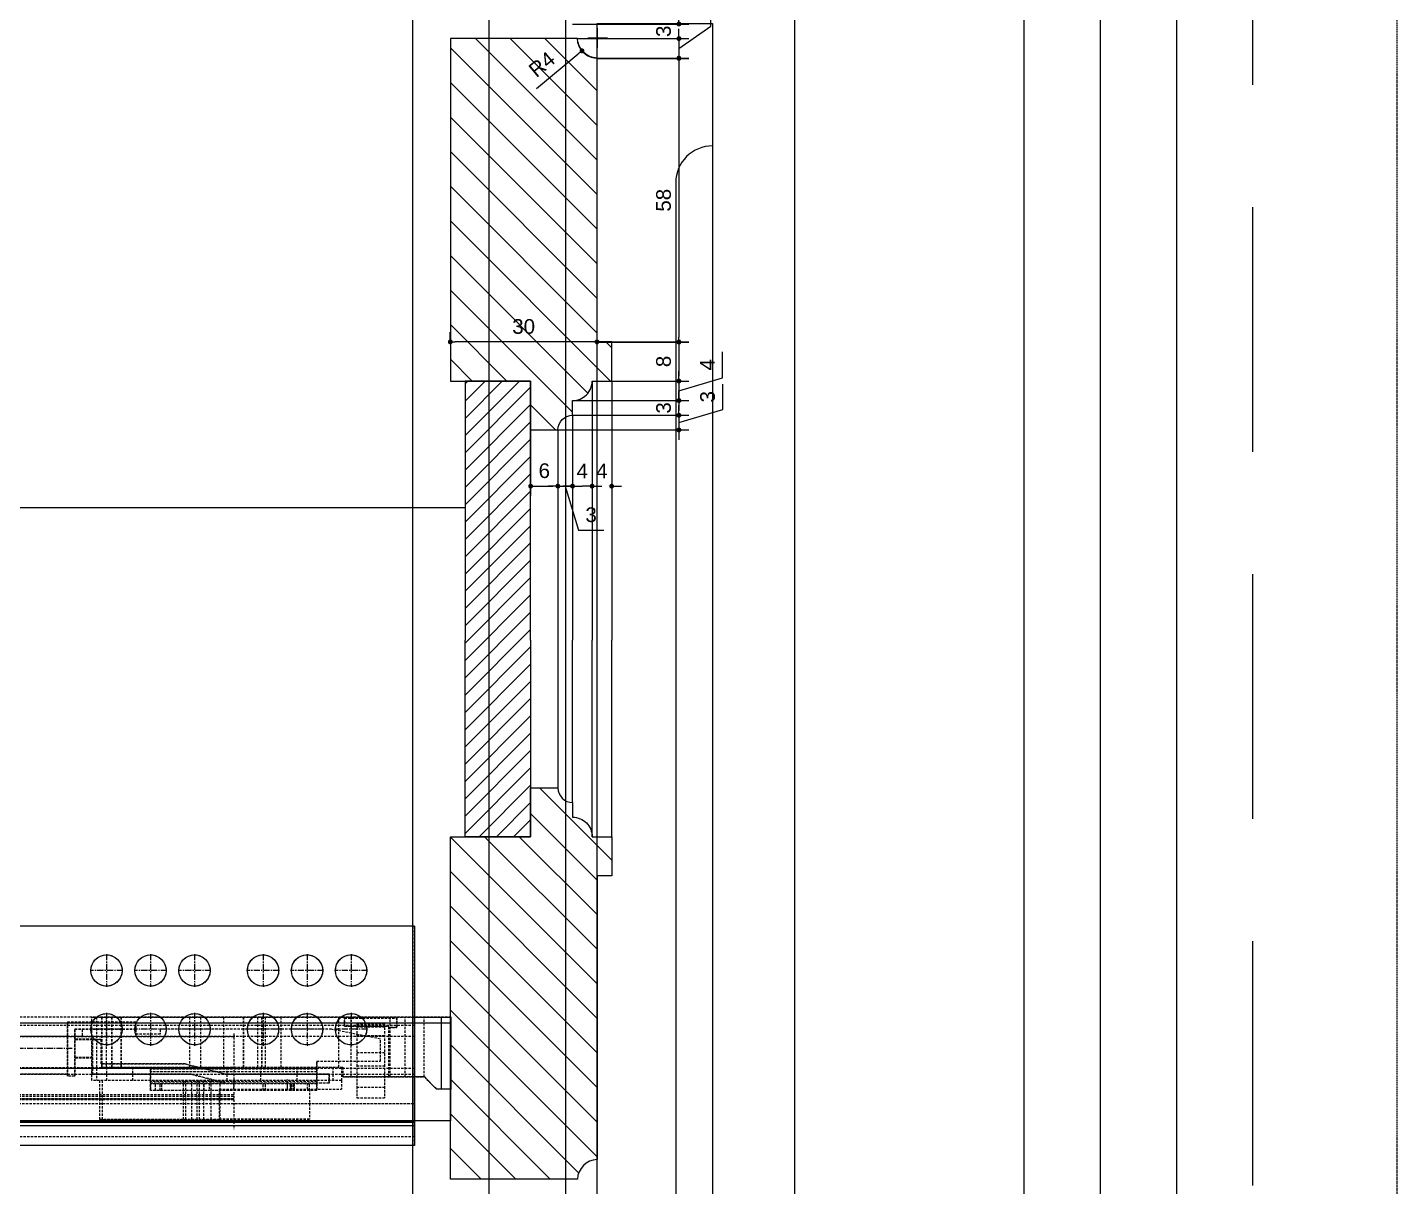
# Model space of a CAD drawing. Header units: inches. Extents: x 274057 to 444617, y 490067 to 635630.
# Drawn here: x 354015 to 354295.6, y 492732.1 to 492969 of the extents above; entities that cross this region are included whole.
import ezdxf

# ---------------------------------------------------------------- set-up
doc = ezdxf.new("R2010")
doc.units = ezdxf.units.IN
doc.header["$MEASUREMENT"] = 0
for name, pattern in [('CENTER', [2, 1.25, -0.25, 0.25, -0.25]), ('DASHED', [0.75, 0.5, -0.25]), ('HIDDEN', [0.375, 0.25, -0.125])]:
    doc.linetypes.add(name, pattern=pattern)
for name, color, linetype, lineweight in [('CQ Architectural Window', 8, 'HIDDEN', 18), ('CQ Hardware Accs.', 1, 'Continuous', 0), ('CQ Wood', 30, 'Continuous', 0), ('Hardware Accs.', 7, 'Continuous', 0)]:
    doc.layers.add(name, color=color, linetype=linetype, lineweight=lineweight)
for name, color, linetype in [('CQ curtains and frames', 252, 'Continuous'), ('CQ PANEL DIMENSION', 1, 'Continuous'), ('CQ Plaster', 1, 'Continuous'), ('CQ spot detail elevation', 1, 'Continuous'), ('CQ SPOT DETAILS', 40, 'Continuous'), ('CQ Wood Section', 60, 'Continuous'), ('CQ_callout', 34, 'Continuous'), ('Layer7', 8, 'Continuous'), ('WOOD 01', 34, 'Continuous')]:
    doc.layers.add(name, color=color, linetype=linetype)
doc.styles.get("Standard").update_dxf_attribs({"font": 'arial.ttf'})
doc.dimstyles.new('CQ 2', dxfattribs={"dimscale": 0.02, "dimtxt": 150, "dimasz": 50, "dimexe": 100, "dimexo": 0, "dimgap": 80, "dimtad": 1, "dimdec": 0, "dimzin": 0, "dimdsep": 46, "dimtxsty": 'Standard', "dimblk": 'DOT', "dimcen": 100, "dimclrd": 1, "dimclre": 1, "dimclrt": 3, "dimadec": 0, "dimazin": 0, "dimtfac": 1, "dimtdec": 0, "dimtofl": 0, "dimtmove": 0, "dimatfit": 3, "dimfxl": 1, "dimtolj": 1, "dimtzin": 0, "dimlwd": -1, "dimarcsym": 0})
doc.dimstyles.new('CQ 20', dxfattribs={"dimscale": 0.2, "dimtxt": 150, "dimasz": 100, "dimexe": 100, "dimexo": 20, "dimgap": 80, "dimtad": 1, "dimdec": 0, "dimzin": 0, "dimdsep": 46, "dimtxsty": 'Standard', "dimblk": 'DOT', "dimcen": 100, "dimclrd": 1, "dimclre": 1, "dimclrt": 3, "dimadec": 0, "dimazin": 0, "dimtfac": 1, "dimtdec": 0, "dimtofl": 0, "dimtmove": 0, "dimatfit": 3, "dimfxl": 1, "dimtolj": 1, "dimtzin": 0, "dimlwd": -1, "dimarcsym": 0})
doc.dimstyles.get("Standard").update_dxf_attribs({"dimtxt": 0.18, "dimasz": 0.18, "dimexe": 0.18, "dimexo": 0.0625, "dimgap": 0.09, "dimtad": 0, "dimtih": 1, "dimtoh": 1, "dimdec": 4, "dimzin": 0, "dimdsep": 46, "dimtxsty": 'Standard', "dimcen": 0.09, "dimadec": 0, "dimazin": 0, "dimtfac": 1, "dimtdec": 4, "dimtofl": 0, "dimtmove": 0, "dimatfit": 3, "dimfxl": 1, "dimtolj": 1, "dimtzin": 0, "dimarcsym": 0})

# ---------------------------------------------------------------- blocks, each defined once
blk = doc.blocks.new('ff-15 window')
at = {"layer": 'CQ Architectural Window', "elevation": -0.03}
blk.add_lwpolyline([(354831.91, 513252.52), (359931.91, 513252.52), (359931.91, 510602.52), (354831.91, 510602.52)], close=True, dxfattribs=at)
blk = doc.blocks.new('_Dot')
at = {"color": 0, "linetype": 'ByBlock', "lineweight": -2}
blk.add_line((-0.5, 0), (-1, 0), dxfattribs=at)
at = {"color": 0, "linetype": 'ByBlock', "const_width": 0.5}
blk.add_lwpolyline([(-0.25, 0, 1), (0.25, 0, 1)], format="xyb", close=True, dxfattribs=at)
blk = doc.blocks.new('*D1290')
at = {"layer": 'CQ PANEL DIMENSION', "color": 1, "lineweight": -2, "transparency": 16777216}
for p, q in [((354281.45, 495194.74), (354806.32, 495194.74)), ((353585.88, 492094.74), (354806.32, 492094.74))]:
    blk.add_line(p, q, dxfattribs=at)
at = {"layer": 'CQ PANEL DIMENSION', "color": 1, "transparency": 16777216}
blk.add_line((354786.32, 495174.74), (354786.32, 492114.74), dxfattribs=at)
at = {"layer": 'Defpoints', "color": 0, "transparency": 16777216}
for p in [(354277.45, 495194.74, 0), (353581.88, 492094.74, 0), (354786.32, 492094.74)]:
    blk.add_point(p, dxfattribs=at)
at = {"layer": 'CQ PANEL DIMENSION', "color": 1, "transparency": 16777216, "xscale": 20, "yscale": 20, "zscale": 20}
for p, rotation in [((354786.32, 495194.74), 90), ((354786.32, 492094.74), 270)]:
    blk.add_blockref('_Dot', p, dxfattribs=dict(at, rotation=rotation))
at = {"layer": 'CQ PANEL DIMENSION', "color": 3, "transparency": 16777216, "insert": (354754.99, 493644.74), "char_height": 30, "attachment_point": 5, "rotation": 90}
blk.add_mtext('\\A1;3100', dxfattribs=at)
blk = doc.blocks.new('hettich quadro 4D V6 silent')
at = {"layer": 'Hardware Accs.', "linetype": 'DASHED', "lineweight": 0}
for p, q in [((190674.19, -47336.67), (190492.69, -47336.67)), ((190674.19, -47381.47), (190674.19, -47336.67)), ((190674.19, -47355.22), (190279.99, -47355.22)), ((190674.19, -47355.22), (190279.99, -47355.22)), ((190608.21, -47368.17), (190608.21, -47355.22)), ((190681.69, -47355.22), (190608.21, -47355.22)), ((190608.21, -47368.17), (190608.21, -47355.22)), ((190608.21, -47355.22), (190681.69, -47355.22)), ((190609.11, -47355.22), (190609.11, -47368.17)), ((190609.11, -47355.22), (190609.11, -47368.17)), ((190610.25, -47365.47), (190610.25, -47355.22)), ((190610.25, -47355.22), (190610.25, -47365.47)), ((190611.16, -47365.47), (190611.16, -47355.22)), ((190611.16, -47365.47), (190611.16, -47355.22)), ((190612.28, -47355.22), (190612.28, -47365.47)), ((190612.28, -47365.47), (190612.28, -47355.22)), ((190614.21, -47365.47), (190614.21, -47355.22)), ((190614.21, -47365.47), (190614.21, -47355.22)), ((190614.24, -47365.47), (190614.24, -47355.22)), ((190614.24, -47365.47), (190614.24, -47355.22)), ((190628.21, -47365.47), (190628.21, -47355.22)), ((190628.21, -47365.47), (190628.21, -47355.22)), ((190630.46, -47365.47), (190630.46, -47355.22)), ((190630.46, -47365.47), (190630.46, -47355.22)), ((190635.21, -47365.47), (190635.21, -47355.22)), ((190635.21, -47365.47), (190635.21, -47355.22)), ((190639.21, -47365.47), (190639.21, -47355.22)), ((190639.21, -47355.22), (190639.21, -47365.47)), ((190642.14, -47365.47), (190642.14, -47355.22)), ((190642.14, -47365.47), (190642.14, -47355.22)), ((190642.93, -47355.22), (190642.93, -47365.47)), ((190642.93, -47365.47), (190642.93, -47355.22)), ((190643.71, -47365.47), (190643.71, -47355.22)), ((190643.71, -47365.47), (190643.71, -47355.22)), ((190646.91, -47365.47), (190646.91, -47355.22)), ((190646.91, -47365.47), (190646.91, -47355.22)), ((190658.71, -47365.47), (190658.71, -47355.22)), ((190658.71, -47365.47), (190658.71, -47355.22)), ((190659.86, -47357.12), (190659.86, -47355.22)), ((190659.86, -47355.22), (190659.86, -47357.12)), ((190661.21, -47367.47), (190661.21, -47355.22)), ((190661.21, -47367.47), (190661.21, -47355.22)), ((190669.21, -47367.47), (190669.21, -47355.22)), ((190669.21, -47367.47), (190669.21, -47355.22)), ((190670.56, -47355.22), (190670.56, -47357.39)), ((190670.56, -47357.39), (190670.56, -47355.22)), ((190672.26, -47367.47), (190672.26, -47355.22)), ((190672.26, -47367.47), (190672.26, -47355.22)), ((190674.19, -47369.72), (190674.19, -47355.22)), ((190674.19, -47355.22), (190674.19, -47369.72)), ((190676.15, -47367.47), (190676.15, -47355.22)), ((190676.15, -47367.47), (190676.15, -47355.22)), ((190679.71, -47369.97), (190679.71, -47355.22)), ((190681.69, -47369.97), (190681.69, -47355.22)), ((190674.19, -47356.97), (190279.99, -47356.97)), ((190674.19, -47356.97), (190279.99, -47356.97)), ((190583.39, -47356.42), (190603.19, -47356.42)), ((190583.39, -47356.42), (190603.19, -47356.42)), ((190603.19, -47356.22), (190603.19, -47367.32)), ((190603.19, -47356.22), (190617.19, -47356.22)), ((190603.19, -47356.22), (190617.19, -47356.22)), ((190603.19, -47367.32), (190603.19, -47356.22)), ((190604.69, -47357.72), (190617.19, -47357.72)), ((190604.69, -47367.32), (190604.69, -47357.72)), ((190604.69, -47357.72), (190604.69, -47367.32)), ((190617.19, -47357.72), (190604.69, -47357.72)), ((190606.19, -47357.72), (190606.19, -47359.22)), ((190606.19, -47357.72), (190606.19, -47359.22)), ((190617.19, -47356.22), (190617.19, -47358.72)), ((190617.19, -47356.22), (190617.19, -47358.72)), ((190622.19, -47357.72), (190622.19, -47358.72)), ((190657.19, -47357.72), (190622.19, -47357.72)), ((190622.19, -47357.72), (190622.19, -47358.72)), ((190657.19, -47357.72), (190622.19, -47357.72)), ((190667.19, -47359.72), (190657.19, -47357.72)), ((190667.19, -47359.72), (190657.19, -47357.72)), ((190659.86, -47355.42), (190670.56, -47355.42)), ((190659.86, -47355.42), (190670.56, -47355.42)), ((190668.91, -47357.12), (190659.86, -47357.12)), ((190659.86, -47357.12), (190668.91, -47357.12)), ((190668.06, -47356.62), (190662.36, -47356.62)), ((190662.36, -47356.62), (190662.36, -47371.72)), ((190662.36, -47356.62), (190668.06, -47356.62)), ((190662.36, -47356.62), (190662.36, -47371.72)), ((190662.36, -47357.22), (190668.06, -47357.22)), ((190662.36, -47357.22), (190668.06, -47357.22)), ((190668.06, -47356.62), (190668.06, -47371.72)), ((190668.06, -47356.62), (190668.06, -47371.72)), ((190668.91, -47367.47), (190668.91, -47357.12)), ((190668.91, -47367.47), (190668.91, -47357.12)), ((190670.56, -47357.39), (190668.91, -47357.39)), ((190668.91, -47357.39), (190670.56, -47357.39)), ((190674.19, -47359.21), (190279.99, -47359.21)), ((190674.19, -47359.21), (190279.99, -47359.21)), ((190637.19, -47359.24), (190283.99, -47359.24)), ((190637.19, -47359.24), (190283.99, -47359.24)), ((190603.19, -47359.22), (190583.19, -47359.22)), ((190603.19, -47359.22), (190583.19, -47359.22)), ((190606.19, -47359.22), (190604.69, -47359.22)), ((190606.19, -47359.22), (190604.69, -47359.22)), ((190608.29, -47359.72), (190604.69, -47359.72)), ((190608.29, -47359.72), (190604.69, -47359.72)), ((190608.29, -47359.84), (190604.69, -47359.84)), ((190608.29, -47359.84), (190604.69, -47359.84)), ((190608.29, -47359.85), (190604.69, -47359.85)), ((190608.29, -47359.85), (190604.69, -47359.85)), ((190608.29, -47359.72), (190608.29, -47366.92)), ((190608.29, -47366.92), (190608.29, -47359.72)), ((190610.09, -47359.82), (190608.29, -47359.82)), ((190608.29, -47359.82), (190610.09, -47359.82)), ((190610.09, -47364.82), (190610.09, -47359.82)), ((190610.09, -47359.82), (190610.09, -47364.82)), ((190622.19, -47358.72), (190617.19, -47358.72)), ((190622.19, -47358.72), (190617.19, -47358.72)), ((190637.19, -47358.57), (190637.19, -47378.12)), ((190637.19, -47358.57), (190637.19, -47378.12)), ((190662.36, -47359.05), (190668.06, -47359.05)), ((190668.06, -47359.05), (190662.36, -47359.05)), ((190662.36, -47359.12), (190668.06, -47359.12)), ((190662.36, -47359.12), (190668.06, -47359.12)), ((190667.19, -47364.22), (190667.19, -47359.72)), ((190667.19, -47364.22), (190667.19, -47359.72)), ((190608.29, -47363.49), (190604.69, -47363.49)), ((190608.29, -47363.49), (190604.69, -47363.49)), ((190608.29, -47363.61), (190604.69, -47363.61)), ((190608.29, -47363.61), (190604.69, -47363.61)), ((190662.36, -47362.47), (190668.06, -47362.47)), ((190662.36, -47362.47), (190668.06, -47362.47)), ((190674.19, -47365.72), (190279.99, -47365.72)), ((190674.19, -47365.72), (190279.99, -47365.72)), ((190674.19, -47365.73), (190279.99, -47365.73)), ((190674.19, -47365.73), (190279.99, -47365.73)), ((190637.19, -47365.58), (190283.99, -47365.58)), ((190637.19, -47365.58), (190283.99, -47365.58)), ((190603.19, -47365.72), (190580.19, -47365.72)), ((190654.19, -47365.72), (190580.19, -47365.72)), ((190654.19, -47365.72), (190580.19, -47365.72)), ((190603.19, -47365.72), (190580.19, -47365.72)), ((190620.19, -47365.72), (190583.19, -47365.72)), ((190620.19, -47365.72), (190583.19, -47365.72)), ((190654.19, -47365.72), (190604.69, -47365.72)), ((190654.19, -47365.72), (190604.69, -47365.72)), ((190627.27, -47364.82), (190610.09, -47364.82)), ((190610.09, -47364.82), (190627.27, -47364.82)), ((190610.25, -47365.47), (190659.53, -47365.47)), ((190610.25, -47365.47), (190659.53, -47365.47)), ((190611.16, -47365.47), (190611.16, -47368.17)), ((190611.16, -47365.47), (190611.16, -47368.17)), ((190616.53, -47365.47), (190616.53, -47368.17)), ((190616.53, -47365.47), (190616.53, -47368.17)), ((190620.19, -47365.72), (190620.19, -47370.22)), ((190620.19, -47370.22), (190620.19, -47365.72)), ((190654.19, -47365.89), (190620.19, -47365.89)), ((190654.19, -47365.89), (190620.19, -47365.89)), ((190654.19, -47366.39), (190620.19, -47366.39)), ((190654.19, -47366.39), (190620.19, -47366.39)), ((190635.69, -47366.92), (190627.27, -47364.82)), ((190627.27, -47364.82), (190635.69, -47366.92)), ((190635.79, -47365.47), (190635.79, -47368.17)), ((190635.79, -47365.47), (190635.79, -47368.17)), ((190642.69, -47365.47), (190642.69, -47368.17)), ((190642.69, -47365.47), (190642.69, -47368.17)), ((190650.12, -47365.47), (190650.12, -47368.17)), ((190650.12, -47365.47), (190650.12, -47368.17)), ((190654.19, -47364.22), (190667.19, -47364.22)), ((190654.19, -47370.22), (190654.19, -47364.22)), ((190654.19, -47364.22), (190654.19, -47370.22)), ((190654.19, -47364.22), (190667.19, -47364.22)), ((190657.5, -47365.47), (190657.5, -47368.17)), ((190657.5, -47365.47), (190657.5, -47368.17)), ((190659.25, -47365.47), (190659.25, -47368.17)), ((190659.25, -47365.47), (190659.25, -47368.17)), ((190659.27, -47365.47), (190659.27, -47368.17)), ((190659.27, -47365.47), (190659.27, -47368.17)), ((190659.53, -47365.47), (190659.53, -47367.47)), ((190659.53, -47365.47), (190659.53, -47367.47)), ((190662.36, -47365.22), (190668.06, -47365.22)), ((190662.36, -47365.22), (190668.06, -47365.22)), ((190674.19, -47366.97), (190492.69, -47366.97)), ((190674.19, -47366.97), (190492.69, -47366.97)), ((190603.19, -47366.92), (190583.39, -47366.92)), ((190603.19, -47366.92), (190583.39, -47366.92)), ((190604.69, -47367.32), (190603.19, -47367.32)), ((190604.69, -47367.32), (190603.19, -47367.32)), ((190659.27, -47368.17), (190608.21, -47368.17)), ((190659.27, -47368.17), (190608.21, -47368.17)), ((190608.29, -47366.92), (190628.47, -47366.92)), ((190628.47, -47366.92), (190608.29, -47366.92)), ((190609.78, -47368.17), (190609.78, -47376.17)), ((190609.78, -47368.17), (190609.78, -47376.17)), ((190610.28, -47368.17), (190610.28, -47376.17)), ((190610.28, -47368.17), (190610.28, -47376.17)), ((190654.19, -47368.39), (190620.19, -47368.39)), ((190654.19, -47368.39), (190620.19, -47368.39)), ((190656.69, -47368.72), (190620.19, -47368.72)), ((190656.69, -47368.72), (190620.19, -47368.72)), ((190654.19, -47368.89), (190620.19, -47368.89)), ((190654.19, -47368.89), (190620.19, -47368.89)), ((190621.19, -47370.22), (190621.19, -47368.72)), ((190621.19, -47370.22), (190621.19, -47368.72)), ((190622.19, -47370.22), (190622.19, -47368.72)), ((190622.19, -47370.22), (190622.19, -47368.72)), ((190622.49, -47370.22), (190622.49, -47368.72)), ((190622.49, -47370.22), (190622.49, -47368.72)), ((190626.87, -47368.17), (190626.87, -47376.17)), ((190626.87, -47368.17), (190626.87, -47376.17)), ((190627.33, -47368.17), (190627.33, -47376.17)), ((190627.33, -47368.17), (190627.33, -47376.17)), ((190628.47, -47366.92), (190635.69, -47368.72)), ((190635.69, -47368.72), (190628.47, -47366.92)), ((190628.6, -47368.17), (190628.6, -47376.17)), ((190628.6, -47368.17), (190628.6, -47376.17)), ((190629.69, -47368.17), (190629.69, -47376.17)), ((190629.69, -47368.17), (190629.69, -47376.17)), ((190630.14, -47368.17), (190630.14, -47376.17)), ((190630.14, -47368.17), (190630.14, -47376.17)), ((190630.19, -47370.22), (190630.19, -47368.72)), ((190630.19, -47370.22), (190630.19, -47368.72)), ((190631.05, -47368.17), (190631.05, -47376.17)), ((190631.05, -47368.17), (190631.05, -47376.17)), ((190631.19, -47370.22), (190631.19, -47368.72)), ((190631.19, -47370.22), (190631.19, -47368.72)), ((190632.19, -47368.72), (190632.19, -47370.22)), ((190632.19, -47368.72), (190632.19, -47370.22)), ((190632.51, -47368.17), (190632.51, -47376.17)), ((190632.51, -47368.17), (190632.51, -47376.17)), ((190634.39, -47368.17), (190634.39, -47376.17)), ((190634.39, -47368.17), (190634.39, -47376.17)), ((190656.69, -47366.92), (190635.69, -47366.92)), ((190635.69, -47366.92), (190656.69, -47366.92)), ((190637.21, -47369.97), (190637.21, -47368.17)), ((190637.21, -47369.97), (190637.21, -47368.17)), ((190643.19, -47370.22), (190643.19, -47368.72)), ((190643.19, -47370.22), (190643.19, -47368.72)), ((190643.69, -47370.22), (190643.69, -47368.72)), ((190643.69, -47370.22), (190643.69, -47368.72)), ((190648.79, -47368.72), (190648.79, -47370.22)), ((190648.79, -47370.22), (190648.79, -47368.72)), ((190649.02, -47370.22), (190649.02, -47368.72)), ((190649.02, -47370.22), (190649.02, -47368.72)), ((190649.36, -47370.22), (190649.36, -47368.72)), ((190649.36, -47370.22), (190649.36, -47368.72)), ((190649.59, -47370.22), (190649.59, -47368.72)), ((190649.59, -47368.72), (190649.59, -47370.22)), ((190652.19, -47368.72), (190652.19, -47370.22)), ((190652.19, -47368.72), (190652.19, -47370.22)), ((190652.69, -47370.22), (190652.69, -47368.72)), ((190652.69, -47370.22), (190652.69, -47368.72)), ((190656.69, -47368.72), (190656.69, -47366.92)), ((190656.69, -47366.92), (190656.69, -47368.72)), ((190659.21, -47368.17), (190659.21, -47369.97)), ((190659.21, -47368.17), (190659.21, -47369.97)), ((190676.19, -47367.47), (190659.53, -47367.47)), ((190659.53, -47367.47), (190676.19, -47367.47)), ((190674.19, -47379.72), (190674.19, -47366.97)), ((190676.19, -47367.47), (190678.69, -47369.97)), ((190637.19, -47371.11), (190283.99, -47371.11)), ((190637.19, -47371.11), (190283.99, -47371.11)), ((190637.19, -47371.45), (190283.99, -47371.45)), ((190283.99, -47371.92), (190637.19, -47371.92)), ((190637.19, -47371.96), (190283.99, -47371.96)), ((190637.19, -47372.18), (190283.99, -47372.18)), ((190637.19, -47371.45), (190492.69, -47371.45)), ((190492.69, -47371.92), (190637.19, -47371.92)), ((190637.19, -47371.96), (190492.69, -47371.96)), ((190637.19, -47372.18), (190492.69, -47372.18)), ((190654.19, -47370.22), (190620.19, -47370.22)), ((190654.19, -47370.22), (190620.19, -47370.22)), ((190634.21, -47369.97), (190659.21, -47369.97)), ((190634.21, -47369.97), (190634.21, -47376.07)), ((190634.21, -47369.97), (190659.21, -47369.97)), ((190634.21, -47369.97), (190634.21, -47376.07)), ((190652.71, -47369.97), (190652.71, -47376.07)), ((190652.71, -47369.97), (190652.71, -47376.07)), ((190662.36, -47369.58), (190668.06, -47369.58)), ((190662.36, -47369.58), (190668.06, -47369.58)), ((190662.36, -47371.72), (190668.06, -47371.72)), ((190662.36, -47371.72), (190668.06, -47371.72)), ((190681.69, -47369.97), (190678.69, -47369.97)), ((190492.69, -47372.88), (190674.19, -47372.88)), ((190492.69, -47372.88), (190674.19, -47372.88)), ((190637.19, -47377.46), (190283.99, -47377.46)), ((190637.19, -47377.46), (190283.99, -47377.46)), ((190674.19, -47376.5), (190492.69, -47376.5)), ((190674.19, -47376.5), (190492.69, -47376.5)), ((190674.19, -47376.68), (190492.69, -47376.68)), ((190674.19, -47376.76), (190492.69, -47376.76)), ((190674.19, -47376.76), (190492.69, -47376.76)), ((190674.19, -47376.76), (190492.69, -47376.76)), ((190674.19, -47377.48), (190492.69, -47377.48)), ((190634.39, -47376.17), (190609.78, -47376.17)), ((190609.78, -47376.17), (190634.39, -47376.17)), ((190652.71, -47376.07), (190634.21, -47376.07)), ((190634.21, -47376.07), (190652.71, -47376.07)), ((190674.19, -47379.72), (190492.69, -47379.72)), ((190674.19, -47379.72), (190492.69, -47379.72)), ((190674.19, -47381.47), (190492.69, -47381.47))]:
    blk.add_line(p, q, dxfattribs=at)
at = {"layer": 'Hardware Accs.', "linetype": 'Continuous', "lineweight": 0}
for p, q in [((190674.19, -47336.67), (190492.69, -47336.67)), ((190674.19, -47336.67), (190674.19, -47381.47)), ((190674.19, -47355.22), (190681.69, -47355.22)), ((190679.71, -47369.97), (190679.71, -47355.22)), ((190681.69, -47369.97), (190681.69, -47355.22)), ((190676.19, -47367.47), (190674.19, -47367.47)), ((190678.69, -47369.97), (190676.19, -47367.47)), ((190681.69, -47369.97), (190678.69, -47369.97)), ((190674.19, -47376.68), (190492.69, -47376.68)), ((190674.19, -47376.76), (190492.69, -47376.76)), ((190674.19, -47377.48), (190492.69, -47377.48)), ((190674.19, -47381.47), (190492.69, -47381.47))]:
    blk.add_line(p, q, dxfattribs=at)
at = {"layer": 'Hardware Accs.', "linetype": 'CENTER', "lineweight": 0}
for p, q in [((190611.19, -47342.36), (190611.19, -47349.08)), ((190620.19, -47342.36), (190620.19, -47349.08)), ((190629.19, -47342.36), (190629.19, -47349.08)), ((190643.19, -47342.36), (190643.19, -47349.08)), ((190652.19, -47342.36), (190652.19, -47349.08)), ((190661.19, -47342.36), (190661.19, -47349.08)), ((190614.55, -47345.72), (190607.83, -47345.72)), ((190623.55, -47345.72), (190616.83, -47345.72)), ((190632.55, -47345.72), (190625.83, -47345.72)), ((190646.55, -47345.72), (190639.83, -47345.72)), ((190655.55, -47345.72), (190648.83, -47345.72)), ((190664.55, -47345.72), (190657.83, -47345.72)), ((190611.19, -47354.36), (190611.19, -47361.08)), ((190620.19, -47354.36), (190620.19, -47361.08)), ((190629.19, -47354.36), (190629.19, -47361.08)), ((190643.19, -47354.36), (190643.19, -47361.08)), ((190652.19, -47354.36), (190652.19, -47361.08)), ((190661.19, -47354.36), (190661.19, -47361.08)), ((190614.55, -47357.72), (190607.83, -47357.72)), ((190623.55, -47357.72), (190616.83, -47357.72)), ((190632.55, -47357.72), (190625.83, -47357.72)), ((190646.55, -47357.72), (190639.83, -47357.72)), ((190655.55, -47357.72), (190648.83, -47357.72)), ((190664.55, -47357.72), (190657.83, -47357.72)), ((190604.18, -47361.67), (190582.4, -47361.67)), ((190648.21, -47370.07), (190648.21, -47367.98))]:
    blk.add_line(p, q, dxfattribs=at)
at = {"layer": 'Hardware Accs.', "linetype": 'DASHED', "lineweight": 0}
for centre in [(190611.19, -47345.72), (190620.19, -47345.72), (190629.19, -47345.72), (190643.19, -47345.72), (190652.19, -47345.72), (190661.19, -47345.72), (190611.19, -47357.72), (190620.19, -47357.72), (190629.19, -47357.72), (190643.19, -47357.72), (190652.19, -47357.72), (190661.19, -47357.72)]:
    blk.add_circle(centre, 3.2, dxfattribs=at)
at = {"layer": 'Hardware Accs.', "linetype": 'Continuous', "lineweight": 0}
for centre in [(190611.19, -47345.72), (190620.19, -47345.72), (190629.19, -47345.72), (190643.19, -47345.72), (190652.19, -47345.72), (190661.19, -47345.72), (190611.19, -47357.72), (190620.19, -47357.72), (190629.19, -47357.72), (190643.19, -47357.72), (190652.19, -47357.72), (190661.19, -47357.72)]:
    blk.add_circle(centre, 3.2, dxfattribs=at)
blk = doc.blocks.new('A$C655D42F9')
at = {"layer": 'Layer7'}
h = blk.add_hatch(dxfattribs=at)
h.set_pattern_fill('ANSI31', color=256, scale=40, angle=-90)
h.set_pattern_definition([(315, (-960241.311, -159064.412), (3.535533906, 3.535533906), [])])
h.paths.add_polyline_path([(-1698.78, 809.93), (-1695.78, 809.93), (-1695.78, 801.93), (-1699.78, 801.93, -0.414214), (-1703.78, 797.93), (-1703.78, 794.93, 0.414214), (-1706.78, 791.93), (-1712.36, 791.93), (-1712.36, 801.92), (-1718.36, 801.92), (-1728.78, 801.92), (-1728.78, 811.93), (-1728.78, 871.93), (-1702.78, 871.93, 0.397359), (-1698.78, 867.93)])
h = blk.add_hatch(dxfattribs=at)
h.set_pattern_fill('ANSI31', color=256, scale=20)
h.set_pattern_definition([(45, (-884810.0883, -138946.027), (-1.767766953, 1.767766953), [])])
h.paths.add_polyline_path([(-1725.78, 801.92), (-1712.36, 801.92), (-1712.36, 708.78), (-1725.78, 708.78)])
h = blk.add_hatch(dxfattribs=at)
h.set_pattern_fill('ANSI31', color=256, scale=40, angle=-90)
h.set_pattern_definition([(315, (-960241.311, -159077.239), (3.535533906, 3.535533906), [])])
h.paths.add_polyline_path([(-1698.78, 700.77), (-1695.78, 700.77), (-1695.78, 708.77), (-1699.78, 708.77, 0.414214), (-1703.78, 712.77), (-1703.78, 715.77, -0.414214), (-1706.78, 718.77), (-1712.36, 718.77), (-1712.36, 708.78), (-1718.36, 708.78), (-1728.78, 708.78), (-1728.78, 698.77), (-1728.78, 638.77), (-1702.78, 638.77, -0.397359), (-1698.78, 642.77)])
at = {"color": 8}
for points, elevation in [([(-1699.78, 801.93), (-1699.78, 748.93)], 0.13), ([(-1695.78, 801.93), (-1695.78, 748.93)], 0.13), ([(-1703.78, 794.93), (-1703.78, 748.93)], 0.13), ([(-1706.78, 791.93), (-1706.78, 718.77)], 0.13), ([(-1703.78, 715.77), (-1703.78, 748.93)], 0.11), ([(-1699.78, 708.77), (-1699.78, 748.93)], 0.11), ([(-1695.78, 708.77), (-1695.78, 748.93)], 0.11)]:
    blk.add_lwpolyline(points, dxfattribs=dict(at, elevation=elevation))
at = {"layer": 'CQ Wood'}
blk.add_line((-1725.78, 775.98, 0.13), (-2151.75, 775.98, 0.13), dxfattribs=at)
at = {"layer": 'CQ Wood Section', "ltscale": 1000, "elevation": 0.13}
for points in [[(-1712.36, 791.93), (-1706.78, 791.93, -0.414214), (-1703.78, 794.93), (-1703.78, 797.93, 0.414214), (-1699.78, 801.93), (-1695.78, 801.93), (-1695.78, 809.93), (-1698.78, 809.93), (-1698.78, 867.93, -0.397359), (-1702.78, 871.93), (-1728.78, 871.93), (-1728.78, 801.92), (-1718.36, 801.92), (-1718.36, 801.92), (-1712.36, 801.92)], [(-1712.36, 718.77), (-1706.78, 718.77, 0.414214), (-1703.78, 715.77), (-1703.78, 712.77, -0.414214), (-1699.78, 708.77), (-1695.78, 708.77), (-1695.78, 700.77), (-1698.78, 700.77), (-1698.78, 642.77, 0.397359), (-1702.78, 638.77), (-1728.78, 638.77), (-1728.78, 708.78), (-1718.36, 708.78), (-1718.36, 708.78), (-1712.36, 708.78)]]:
    blk.add_lwpolyline(points, format="xyb", close=True, dxfattribs=at)
at = {"layer": 'CQ Wood Section', "ltscale": 1000}
for points, elevation in [([(-1712.36, 748.93), (-1712.36, 801.92), (-1725.78, 801.92), (-1725.78, 748.93)], 0.13), ([(-1712.36, 748.93), (-1712.36, 708.78), (-1725.78, 708.78), (-1725.78, 748.93)], 0.11)]:
    blk.add_lwpolyline(points, dxfattribs=dict(at, elevation=elevation))
at = {"layer": 'CQ Wood Section', "elevation": 0.13}
blk.add_lwpolyline([(-2171.75, 670.73), (-1728.78, 670.73), (-1728.78, 650.73), (-2171.75, 650.73)], close=True, dxfattribs=at)
at = {"layer": 'WOOD 01', "lineweight": 0, "ltscale": 500, "elevation": 0.13}
blk.add_lwpolyline([(-1698.78, 874.99), (-1675.18, 874.99), (-1675.18, 150), (-1698.78, 150)], close=True, dxfattribs=at)
blk.add_lwpolyline([(-1675.18, 849.99, 0.414214), (-1682.68, 842.49), (-1682.68, 177.5, 0.414214), (-1675.18, 170, 0.414214)], format="xyb", dxfattribs=at)
at = {"layer": 'CQ Hardware Accs.', "color": 1}
blk.add_blockref('hettich quadro 4D V6 silent', (-192410.28, 48027.14, 0.13), dxfattribs=at)
blk = doc.blocks.new('*D1879')
at = {"layer": 'CQ SPOT DETAILS', "color": 1, "lineweight": -2, "transparency": 16777216}
for p, q in [((354131.6, 492964.85), (354131.6, 492968.85)), ((354129.6, 492966.85), (354133.6, 492966.85))]:
    blk.add_line(p, q, dxfattribs=at)
at = {"layer": 'CQ SPOT DETAILS', "color": 1, "transparency": 16777216}
blk.add_line((354119.08, 492956.53), (354127.65, 492963.59), dxfattribs=at)
at = {"layer": 'CQ SPOT DETAILS', "color": 1, "lineweight": -2, "transparency": 16777216}
blk.add_arc((354131.6, 492966.85), 4.12, 191.6665, 271.6583, dxfattribs=at)
at = {"layer": 'Defpoints', "color": 0, "transparency": 16777216}
for p in [(354131.6, 492966.85, -0.13), (354128.42, 492964.23, -0.13)]:
    blk.add_point(p, dxfattribs=at)
at = {"layer": 'CQ SPOT DETAILS', "color": 1, "transparency": 16777216, "rotation": 39.47340326850523}
blk.add_blockref('_Dot', (354128.42, 492964.23), dxfattribs=at)
at = {"layer": 'CQ SPOT DETAILS', "color": 3, "transparency": 16777216, "insert": (354120.2, 492961.47), "char_height": 3, "attachment_point": 5, "rotation": 39.4734}
blk.add_mtext('\\A1;R4', dxfattribs=at)
blk = doc.blocks.new('*D1880')
at = {"layer": 'CQ SPOT DETAILS', "color": 1, "transparency": 16777216}
for p, q in [((354154.79, 492969.27), (354154.79, 492974.54)), ((354148.23, 492964.73), (354154.79, 492969.27)), ((354148.23, 492967.73), (354148.23, 492968.73)), ((354148.23, 492966.73), (354148.23, 492962.73)), ((354148.23, 492961.73), (354148.23, 492960.73))]:
    blk.add_line(p, q, dxfattribs=at)
at = {"layer": 'CQ SPOT DETAILS', "color": 1, "lineweight": -2, "transparency": 16777216}
for p, q in [((354127.48, 492966.73), (354150.23, 492966.73)), ((354131.48, 492962.73), (354150.23, 492962.73))]:
    blk.add_line(p, q, dxfattribs=at)
at = {"layer": 'Defpoints', "color": 0, "transparency": 16777216}
for p in [(354127.48, 492966.73, -0.13), (354131.48, 492962.73, -0.13), (354148.23, 492962.73)]:
    blk.add_point(p, dxfattribs=at)
at = {"layer": 'CQ SPOT DETAILS', "color": 1, "transparency": 16777216}
for p, rotation in [((354148.23, 492966.73), 270), ((354148.23, 492962.73), 90)]:
    blk.add_blockref('_Dot', p, dxfattribs=dict(at, rotation=rotation))
at = {"layer": 'CQ SPOT DETAILS', "color": 3, "transparency": 16777216, "insert": (354151.69, 492971.91), "char_height": 3, "attachment_point": 5, "rotation": 90}
blk.add_mtext('\\A1;4', dxfattribs=at)
blk = doc.blocks.new('*D1870')
at = {"layer": 'CQ SPOT DETAILS', "color": 1, "transparency": 16777216}
for p, q in [((354148.23, 492970.71), (354148.23, 492971.71)), ((354148.23, 492965.73), (354148.23, 492964.73))]:
    blk.add_line(p, q, dxfattribs=at)
at = {"layer": 'CQ SPOT DETAILS', "color": 1, "lineweight": -2, "transparency": 16777216}
for p, q in [((354126.49, 492969.71), (354150.23, 492969.71)), ((354127.48, 492966.73), (354150.23, 492966.73))]:
    blk.add_line(p, q, dxfattribs=at)
at = {"layer": 'Defpoints', "color": 0, "transparency": 16777216}
for p in [(354126.49, 492969.71), (354148.23, 492969.71), (354127.48, 492966.73)]:
    blk.add_point(p, dxfattribs=at)
at = {"layer": 'CQ SPOT DETAILS', "color": 1, "transparency": 16777216}
for p, rotation in [((354148.23, 492969.71), 270), ((354148.23, 492966.73), 90)]:
    blk.add_blockref('_Dot', p, dxfattribs=dict(at, rotation=rotation))
at = {"layer": 'CQ SPOT DETAILS', "color": 3, "transparency": 16777216, "insert": (354145.1, 492968.22), "char_height": 3, "attachment_point": 5, "rotation": 90}
blk.add_mtext('\\A1;3', dxfattribs=at)
blk = doc.blocks.new('*D1821')
at = {"layer": 'CQ SPOT DETAILS', "color": 1, "lineweight": -2, "transparency": 16777216}
for p, q in [((354131.48, 492962.68), (354150.23, 492962.68)), ((354131.48, 492904.68), (354150.23, 492904.68))]:
    blk.add_line(p, q, dxfattribs=at)
at = {"layer": 'CQ SPOT DETAILS', "color": 1, "transparency": 16777216}
blk.add_line((354148.23, 492961.68), (354148.23, 492905.68), dxfattribs=at)
at = {"layer": 'Defpoints', "color": 0, "transparency": 16777216}
for p in [(354131.48, 492962.68, -0.13), (354131.48, 492904.68, -0.13), (354148.23, 492904.68)]:
    blk.add_point(p, dxfattribs=at)
at = {"layer": 'CQ SPOT DETAILS', "color": 1, "transparency": 16777216}
for p, rotation in [((354148.23, 492962.68), 90), ((354148.23, 492904.68), 270)]:
    blk.add_blockref('_Dot', p, dxfattribs=dict(at, rotation=rotation))
at = {"layer": 'CQ SPOT DETAILS', "color": 3, "transparency": 16777216, "insert": (354145.1, 492933.68), "char_height": 3, "attachment_point": 5, "rotation": 90}
blk.add_mtext('\\A1;58', dxfattribs=at)
blk = doc.blocks.new('*D1822')
at = {"layer": 'CQ SPOT DETAILS', "color": 1, "lineweight": -2, "transparency": 16777216}
for p, q in [((354131.48, 492904.73), (354150.23, 492904.73)), ((354134.48, 492896.73), (354150.23, 492896.73))]:
    blk.add_line(p, q, dxfattribs=at)
at = {"layer": 'CQ SPOT DETAILS', "color": 1, "transparency": 16777216}
blk.add_line((354148.23, 492903.73), (354148.23, 492897.73), dxfattribs=at)
at = {"layer": 'Defpoints', "color": 0, "transparency": 16777216}
for p in [(354131.48, 492904.73, -0.13), (354134.48, 492896.73, -0.13), (354148.23, 492896.73)]:
    blk.add_point(p, dxfattribs=at)
at = {"layer": 'CQ SPOT DETAILS', "color": 1, "transparency": 16777216}
for p, rotation in [((354148.23, 492904.73), 90), ((354148.23, 492896.73), 270)]:
    blk.add_blockref('_Dot', p, dxfattribs=dict(at, rotation=rotation))
at = {"layer": 'CQ SPOT DETAILS', "color": 3, "transparency": 16777216, "insert": (354145.1, 492900.73), "char_height": 3, "attachment_point": 5, "rotation": 90}
blk.add_mtext('\\A1;8', dxfattribs=at)
blk = doc.blocks.new('*D1823')
at = {"layer": 'CQ SPOT DETAILS', "color": 1, "transparency": 16777216}
for p, q in [((354157.13, 492897.4), (354157.13, 492902.67)), ((354148.23, 492897.73), (354148.23, 492898.73)), ((354148.23, 492894.73), (354157.13, 492897.4)), ((354148.23, 492896.73), (354148.23, 492892.73)), ((354148.23, 492891.73), (354148.23, 492890.73))]:
    blk.add_line(p, q, dxfattribs=at)
at = {"layer": 'CQ SPOT DETAILS', "color": 1, "lineweight": -2, "transparency": 16777216}
for p, q in [((354134.48, 492896.73), (354150.23, 492896.73)), ((354126.48, 492892.73), (354150.23, 492892.73))]:
    blk.add_line(p, q, dxfattribs=at)
at = {"layer": 'Defpoints', "color": 0, "transparency": 16777216}
for p in [(354134.48, 492896.73, -0.13), (354126.48, 492892.73, -0.13), (354148.23, 492892.73)]:
    blk.add_point(p, dxfattribs=at)
at = {"layer": 'CQ SPOT DETAILS', "color": 1, "transparency": 16777216}
for p, rotation in [((354148.23, 492896.73), 270), ((354148.23, 492892.73), 90)]:
    blk.add_blockref('_Dot', p, dxfattribs=dict(at, rotation=rotation))
at = {"layer": 'CQ SPOT DETAILS', "color": 3, "transparency": 16777216, "insert": (354154.03, 492900.04), "char_height": 3, "attachment_point": 5, "rotation": 90}
blk.add_mtext('\\A1;4', dxfattribs=at)
blk = doc.blocks.new('*D1824')
at = {"layer": 'CQ SPOT DETAILS', "color": 1, "lineweight": -2, "transparency": 16777216}
for p, q in [((354126.48, 492892.73), (354150.23, 492892.73)), ((354126.48, 492889.73), (354150.23, 492889.73))]:
    blk.add_line(p, q, dxfattribs=at)
at = {"layer": 'CQ SPOT DETAILS', "color": 1, "transparency": 16777216}
for p, q in [((354148.23, 492893.73), (354148.23, 492894.73)), ((354148.23, 492888.73), (354148.23, 492887.73))]:
    blk.add_line(p, q, dxfattribs=at)
at = {"layer": 'Defpoints', "color": 0, "transparency": 16777216}
for p in [(354126.48, 492892.73, -0.13), (354126.48, 492889.73, -0.13), (354148.23, 492889.73)]:
    blk.add_point(p, dxfattribs=at)
at = {"layer": 'CQ SPOT DETAILS', "color": 1, "transparency": 16777216}
for p, rotation in [((354148.23, 492892.73), 270), ((354148.23, 492889.73), 90)]:
    blk.add_blockref('_Dot', p, dxfattribs=dict(at, rotation=rotation))
at = {"layer": 'CQ SPOT DETAILS', "color": 3, "transparency": 16777216, "insert": (354145.1, 492891.23), "char_height": 3, "attachment_point": 5, "rotation": 90}
blk.add_mtext('\\A1;3', dxfattribs=at)
blk = doc.blocks.new('*D1825')
at = {"layer": 'CQ SPOT DETAILS', "color": 1, "transparency": 16777216}
for p, q in [((354157.23, 492890.93), (354157.23, 492896.09)), ((354148.23, 492890.73), (354148.23, 492891.73)), ((354148.23, 492888.23), (354157.23, 492890.93)), ((354148.23, 492889.73), (354148.23, 492886.73)), ((354148.23, 492885.73), (354148.23, 492884.73))]:
    blk.add_line(p, q, dxfattribs=at)
at = {"layer": 'CQ SPOT DETAILS', "color": 1, "lineweight": -2, "transparency": 16777216}
for p, q in [((354126.48, 492889.73), (354150.23, 492889.73)), ((354123.48, 492886.73), (354150.23, 492886.73))]:
    blk.add_line(p, q, dxfattribs=at)
at = {"layer": 'Defpoints', "color": 0, "transparency": 16777216}
for p in [(354126.48, 492889.73, -0.13), (354123.48, 492886.73, -0.13), (354148.23, 492886.73)]:
    blk.add_point(p, dxfattribs=at)
at = {"layer": 'CQ SPOT DETAILS', "color": 1, "transparency": 16777216}
for p, rotation in [((354148.23, 492889.73), 270), ((354148.23, 492886.73), 90)]:
    blk.add_blockref('_Dot', p, dxfattribs=dict(at, rotation=rotation))
at = {"layer": 'CQ SPOT DETAILS', "color": 3, "transparency": 16777216, "insert": (354154.1, 492893.51), "char_height": 3, "attachment_point": 5, "rotation": 90}
blk.add_mtext('\\A1;3', dxfattribs=at)
blk = doc.blocks.new('*D1826')
at = {"layer": 'CQ SPOT DETAILS', "color": 1, "lineweight": -2, "transparency": 16777216}
for p, q in [((354117.91, 492886.73), (354117.91, 492873.24)), ((354123.48, 492886.73), (354123.48, 492873.24))]:
    blk.add_line(p, q, dxfattribs=at)
at = {"layer": 'CQ SPOT DETAILS', "color": 1, "transparency": 16777216}
blk.add_line((354118.91, 492875.24), (354122.48, 492875.24), dxfattribs=at)
at = {"layer": 'Defpoints', "color": 0, "transparency": 16777216}
for p in [(354117.91, 492886.73, -0.13), (354123.48, 492886.73), (354123.48, 492875.24)]:
    blk.add_point(p, dxfattribs=at)
at = {"layer": 'CQ SPOT DETAILS', "color": 1, "transparency": 16777216, "rotation": 180}
blk.add_blockref('_Dot', (354117.91, 492875.24), dxfattribs=at)
at = {"layer": 'CQ SPOT DETAILS', "color": 1, "transparency": 16777216}
blk.add_blockref('_Dot', (354123.48, 492875.24), dxfattribs=at)
at = {"layer": 'CQ SPOT DETAILS', "color": 3, "transparency": 16777216, "insert": (354120.7, 492878.38), "char_height": 3, "attachment_point": 5}
blk.add_mtext('\\A1;6', dxfattribs=at)
blk = doc.blocks.new('*D1827')
at = {"layer": 'CQ SPOT DETAILS', "color": 1, "lineweight": -2, "transparency": 16777216}
for p, q in [((354126.48, 492889.73), (354126.48, 492873.24)), ((354123.48, 492886.73), (354123.48, 492873.24))]:
    blk.add_line(p, q, dxfattribs=at)
at = {"layer": 'CQ SPOT DETAILS', "color": 1, "transparency": 16777216}
for p, q in [((354122.48, 492875.24), (354121.48, 492875.24)), ((354123.48, 492875.24), (354126.48, 492875.24)), ((354124.98, 492875.24), (354127.68, 492866.25)), ((354127.48, 492875.24), (354128.48, 492875.24)), ((354127.68, 492866.25), (354132.85, 492866.25))]:
    blk.add_line(p, q, dxfattribs=at)
at = {"layer": 'Defpoints', "color": 0, "transparency": 16777216}
for p in [(354126.48, 492889.73, -0.13), (354123.48, 492886.73), (354126.48, 492875.24)]:
    blk.add_point(p, dxfattribs=at)
at = {"layer": 'CQ SPOT DETAILS', "color": 1, "transparency": 16777216}
blk.add_blockref('_Dot', (354123.48, 492875.24), dxfattribs=at)
at = {"layer": 'CQ SPOT DETAILS', "color": 1, "transparency": 16777216, "rotation": 180}
blk.add_blockref('_Dot', (354126.48, 492875.24), dxfattribs=at)
at = {"layer": 'CQ SPOT DETAILS', "color": 3, "transparency": 16777216, "insert": (354130.27, 492869.38), "char_height": 3, "attachment_point": 5}
blk.add_mtext('\\A1;3', dxfattribs=at)
blk = doc.blocks.new('*D1828')
at = {"layer": 'CQ SPOT DETAILS', "color": 1, "lineweight": -2, "transparency": 16777216}
for p, q in [((354130.48, 492896.73), (354130.48, 492873.24)), ((354126.48, 492889.73), (354126.48, 492873.24))]:
    blk.add_line(p, q, dxfattribs=at)
at = {"layer": 'CQ SPOT DETAILS', "color": 1, "transparency": 16777216}
for p, q in [((354125.48, 492875.24), (354124.48, 492875.24)), ((354131.48, 492875.24), (354132.48, 492875.24))]:
    blk.add_line(p, q, dxfattribs=at)
at = {"layer": 'Defpoints', "color": 0, "transparency": 16777216}
for p in [(354130.48, 492896.73, -0.13), (354126.48, 492889.73, -0.13), (354130.48, 492875.24)]:
    blk.add_point(p, dxfattribs=at)
at = {"layer": 'CQ SPOT DETAILS', "color": 1, "transparency": 16777216}
blk.add_blockref('_Dot', (354126.48, 492875.24), dxfattribs=at)
at = {"layer": 'CQ SPOT DETAILS', "color": 1, "transparency": 16777216, "rotation": 180}
blk.add_blockref('_Dot', (354130.48, 492875.24), dxfattribs=at)
at = {"layer": 'CQ SPOT DETAILS', "color": 3, "transparency": 16777216, "insert": (354128.48, 492878.34), "char_height": 3, "attachment_point": 5}
blk.add_mtext('\\A1;4', dxfattribs=at)
blk = doc.blocks.new('*D1829')
at = {"layer": 'CQ SPOT DETAILS', "color": 1, "lineweight": -2, "transparency": 16777216}
for p, q in [((354130.48, 492896.73), (354130.48, 492873.24)), ((354134.48, 492896.73), (354134.48, 492873.24))]:
    blk.add_line(p, q, dxfattribs=at)
at = {"layer": 'CQ SPOT DETAILS', "color": 1, "transparency": 16777216}
for p, q in [((354129.48, 492875.24), (354128.48, 492875.24)), ((354135.48, 492875.24), (354136.48, 492875.24))]:
    blk.add_line(p, q, dxfattribs=at)
at = {"layer": 'Defpoints', "color": 0, "transparency": 16777216}
for p in [(354130.48, 492896.73, -0.13), (354134.48, 492896.73), (354134.48, 492875.24)]:
    blk.add_point(p, dxfattribs=at)
at = {"layer": 'CQ SPOT DETAILS', "color": 1, "transparency": 16777216}
blk.add_blockref('_Dot', (354130.48, 492875.24), dxfattribs=at)
at = {"layer": 'CQ SPOT DETAILS', "color": 1, "transparency": 16777216, "rotation": 180}
blk.add_blockref('_Dot', (354134.48, 492875.24), dxfattribs=at)
at = {"layer": 'CQ SPOT DETAILS', "color": 3, "transparency": 16777216, "insert": (354132.48, 492878.34), "char_height": 3, "attachment_point": 5}
blk.add_mtext('\\A1;4', dxfattribs=at)
blk = doc.blocks.new('*D1830')
at = {"layer": 'CQ SPOT DETAILS', "color": 1, "lineweight": -2, "transparency": 16777216}
for p, q in [((354101.48, 492904.73), (354101.48, 492906.73)), ((354131.48, 492904.73), (354131.48, 492906.73))]:
    blk.add_line(p, q, dxfattribs=at)
at = {"layer": 'CQ SPOT DETAILS', "color": 1, "transparency": 16777216}
blk.add_line((354130.48, 492904.73), (354102.48, 492904.73), dxfattribs=at)
at = {"layer": 'Defpoints', "color": 0, "transparency": 16777216}
for p in [(354101.48, 492904.73), (354101.48, 492904.73), (354131.48, 492904.73)]:
    blk.add_point(p, dxfattribs=at)
at = {"layer": 'CQ SPOT DETAILS', "color": 1, "transparency": 16777216, "rotation": 180}
blk.add_blockref('_Dot', (354101.48, 492904.73), dxfattribs=at)
at = {"layer": 'CQ SPOT DETAILS', "color": 1, "transparency": 16777216}
blk.add_blockref('_Dot', (354131.48, 492904.73), dxfattribs=at)
at = {"layer": 'CQ SPOT DETAILS', "color": 3, "transparency": 16777216, "insert": (354116.48, 492907.86), "char_height": 3, "attachment_point": 5}
blk.add_mtext('\\A1;30', dxfattribs=at)

msp = doc.modelspace()

# ---------------------------------------------------------------- hatches: boundary and pattern name
at = {"layer": 'CQ curtains and frames', "linetype": 'ByBlock', "ltscale": 200}
h = msp.add_hatch(dxfattribs=at)
h.set_pattern_fill('PLASTI,_O', color=256, scale=500, angle=90)
h.set_pattern_definition([(90, (0, -24304.54), (-125, 8e-15), []), (90, (-15.62, -24304.54), (-125, 8e-15), []), (90, (-31.25, -24304.54), (-125, 8e-15), []), (90, (-78.12, -24304.54), (-125, 8e-15), [])])
edge = h.paths.add_edge_path()
edge.add_line((359636.1, 493216.74), (359636.1, 494854.7))
edge.add_line((359636.1, 494854.7), (359615.1, 494884.7))
edge.add_line((359615.1, 494884.7), (359611.1, 494954.83))
edge.add_line((359611.1, 494954.83), (359625.1, 494974.87))
edge.add_line((359625.1, 494974.87), (359625.1, 494994.74))
edge.add_line((359625.1, 494994.74), (354065.1, 494994.8))
edge.add_line((354065.1, 494994.8), (354065.1, 494974.87))
edge.add_line((354065.1, 494974.87), (354069.1, 494974.87))
edge.add_line((354069.1, 494974.87), (354070.27, 494972.04))
edge.add_line((354070.27, 494972.04), (354073.1, 494970.87))
edge.add_line((354073.1, 494970.87), (354073.1, 494967.87))
edge.add_arc((354073.1, 494964.87), 3, 0, 90, ccw=False)
edge.add_line((354076.1, 494964.87), (354079.1, 494964.87))
edge.add_line((354079.1, 494964.87), (354079.1, 494924.7))
edge.add_line((354079.1, 494924.7), (354076.1, 494924.7))
edge.add_arc((354073.1, 494924.7), 3, 270, 360, ccw=False)
edge.add_line((354073.1, 494921.7), (354073.1, 494918.7))
edge.add_arc((354073.1, 494914.7), 4, 90, 180)
edge.add_line((354069.1, 494914.7), (354065.1, 494914.7))
edge.add_line((354065.1, 494914.7), (354065.1, 494894.7))
edge.add_line((354065.1, 494894.7), (354068.1, 494894.7))
edge.add_arc((354071.1, 494894.7), 3, 180, 270)
edge.add_line((354071.1, 494891.7), (354071.1, 494888.7))
edge.add_arc((354071.1, 494884.7), 4, -90, 90, ccw=False)
edge.add_line((354071.1, 494880.7), (354071.1, 494877.7))
edge.add_arc((354071.1, 494874.7), 3, 90, 180)
edge.add_line((354068.1, 494874.7), (354065.1, 494874.7))
edge.add_line((354065.1, 494874.7), (354065.1, 494853.37))
edge.add_line((354065.1, 494853.37), (354052.04, 494853.37))
edge.add_line((354052.04, 494853.37), (354069.17, 492209.77))
edge.add_line((354069.17, 492209.77), (354295.1, 492209.71))
edge.add_line((354295.1, 492209.71), (354295.1, 494744.74))
edge.add_line((354295.1, 494744.74), (359395.1, 494744.74))
edge.add_line((359395.1, 494744.74), (359394.66, 493216.74))
edge.add_line((359394.66, 493216.74), (359636.1, 493216.88))

# ---------------------------------------------------------------- linework, layer by layer
at = {"layer": 'CQ spot detail elevation', "color": 3, "linetype": 'HIDDEN', "ltscale": 200, "elevation": -0.09}
msp.add_lwpolyline([(353172.56, 495257.25), (354265.55, 495257.25), (354265.55, 492060.93), (353172.56, 492060.93)], close=True, dxfattribs=at)

# ---------------------------------------------------------------- block references
at = {"layer": 'CQ curtains and frames'}
msp.add_blockref('ff-15 window', (-536.81, -18507.78, 0), dxfattribs=at)
at = {"layer": 'CQ Plaster'}
msp.add_blockref('A$C655D42F9', (355830.27, 492094.8, -0.13), dxfattribs=at)

# ---------------------------------------------------------------- dimensions: what is measured, and where the dimension line sits
at = {"layer": 'CQ PANEL DIMENSION'}
dim = msp.add_linear_dim(base=(354786.32, 492094.74), p1=(354277.45, 495194.74, 0), p2=(353581.88, 492094.74, 0), angle=90, dimstyle='CQ 20', override={"dimtmove": 1}, dxfattribs=at)
dim.commit()
dim.dimension.update_dxf_attribs({"geometry": '*D1290', "text_midpoint": (354754.99, 493644.74)})
at = {"layer": 'CQ SPOT DETAILS'}
for base, p1, p2, angle, picture, middle in [((354148.23, 492962.73, 0), (354127.48, 492966.73, -0.13), (354131.48, 492962.73, -0.13), 90, '*D1880', (354154.79, 492970.87, 0)), ((354130.48, 492875.24, 0), (354126.48, 492889.73, -0.13), (354130.48, 492896.73, -0.13), 180, '*D1828', (354128.48, 492875.24, 0)), ((354134.48, 492875.24, 0), (354130.48, 492896.73, -0.13), (354134.48, 492896.73, 0), 180, '*D1829', (354132.48, 492875.24, 0)), ((354148.23, 492889.73, 0), (354126.48, 492892.73, -0.13), (354126.48, 492889.73, -0.13), 90, '*D1824', (354148.23, 492891.23, 0))]:
    dim = msp.add_linear_dim(base=base, p1=p1, p2=p2, angle=angle, dimstyle='CQ 2', override={"dimtmove": 1}, dxfattribs=at)
    dim.commit()
    dim.dimension.update_dxf_attribs({"geometry": picture, "text_midpoint": middle, "dimtype": 160})
dim = msp.add_linear_dim(base=(354148.23, 492969.71, 0), p1=(354127.48, 492966.73, 0), p2=(354126.49, 492969.71, 0), angle=90, dimstyle='CQ 2', dxfattribs=at)
dim.commit()
dim.dimension.update_dxf_attribs({"geometry": '*D1870', "text_midpoint": (354148.23, 492968.22, 0), "dimtype": 160})
dim = msp.add_radius_dim(center=(354131.6, 492966.85, -0.13), mpoint=(354128.42, 492964.23, -0.13), dimstyle='CQ 2', dxfattribs=at)
dim.commit()
dim.dimension.update_dxf_attribs({"geometry": '*D1879', "text_midpoint": (354122.17, 492959.08, 0), "dimtype": 164})
for base, p1, p2, angle, picture, middle in [((354148.23, 492904.68, -0.03), (354131.48, 492962.68, -0.15), (354131.48, 492904.68, -0.15), 90, '*D1821', (354145.1, 492933.68, -0.03)), ((354148.23, 492896.73, 0), (354131.48, 492904.73, -0.13), (354134.48, 492896.73, -0.13), 90, '*D1822', (354145.1, 492900.73, 0)), ((354148.23, 492892.73, 0), (354134.48, 492896.73, -0.13), (354126.48, 492892.73, -0.13), 90, '*D1823', (354154.03, 492899, 0)), ((354148.23, 492886.73, 0), (354126.48, 492889.73, -0.13), (354123.48, 492886.73, -0.13), 90, '*D1825', (354154.1, 492892.53, 0)), ((354126.48, 492875.24, 0), (354123.48, 492886.73, 0), (354126.48, 492889.73, -0.13), 180, '*D1827', (354129.28, 492869.38, 0))]:
    dim = msp.add_linear_dim(base=base, p1=p1, p2=p2, angle=angle, dimstyle='CQ 2', override={"dimtmove": 1}, dxfattribs=at)
    dim.commit()
    dim.dimension.update_dxf_attribs({"geometry": picture, "text_midpoint": middle})
for base, p1, p2, picture, middle in [((354101.48, 492904.73, 0), (354131.48, 492904.73, 0), (354101.48, 492904.73, 0), '*D1830', (354116.48, 492907.86, 0)), ((354123.48, 492875.24, 0), (354117.91, 492886.73, -0.13), (354123.48, 492886.73, 0), '*D1826', (354120.7, 492878.38, 0))]:
    dim = msp.add_linear_dim(base=base, p1=p1, p2=p2, angle=180, dimstyle='CQ 2', dxfattribs=at)
    dim.commit()
    dim.dimension.update_dxf_attribs({"geometry": picture, "text_midpoint": middle})

# ---------------------------------------------------------------- leaders
at = {"layer": 'CQ_callout'}
msp.add_leader([(357930.59, 492582.35), (354490.41, 493560.59), (352926.48, 493560.59)], dimstyle='Standard', override={"dimasz": 10, "dimldrblk": 'Dot', "dimfxl": 0.1, "dimarcsym": 2}, dxfattribs=at)

doc.saveas('drawing.dxf')
